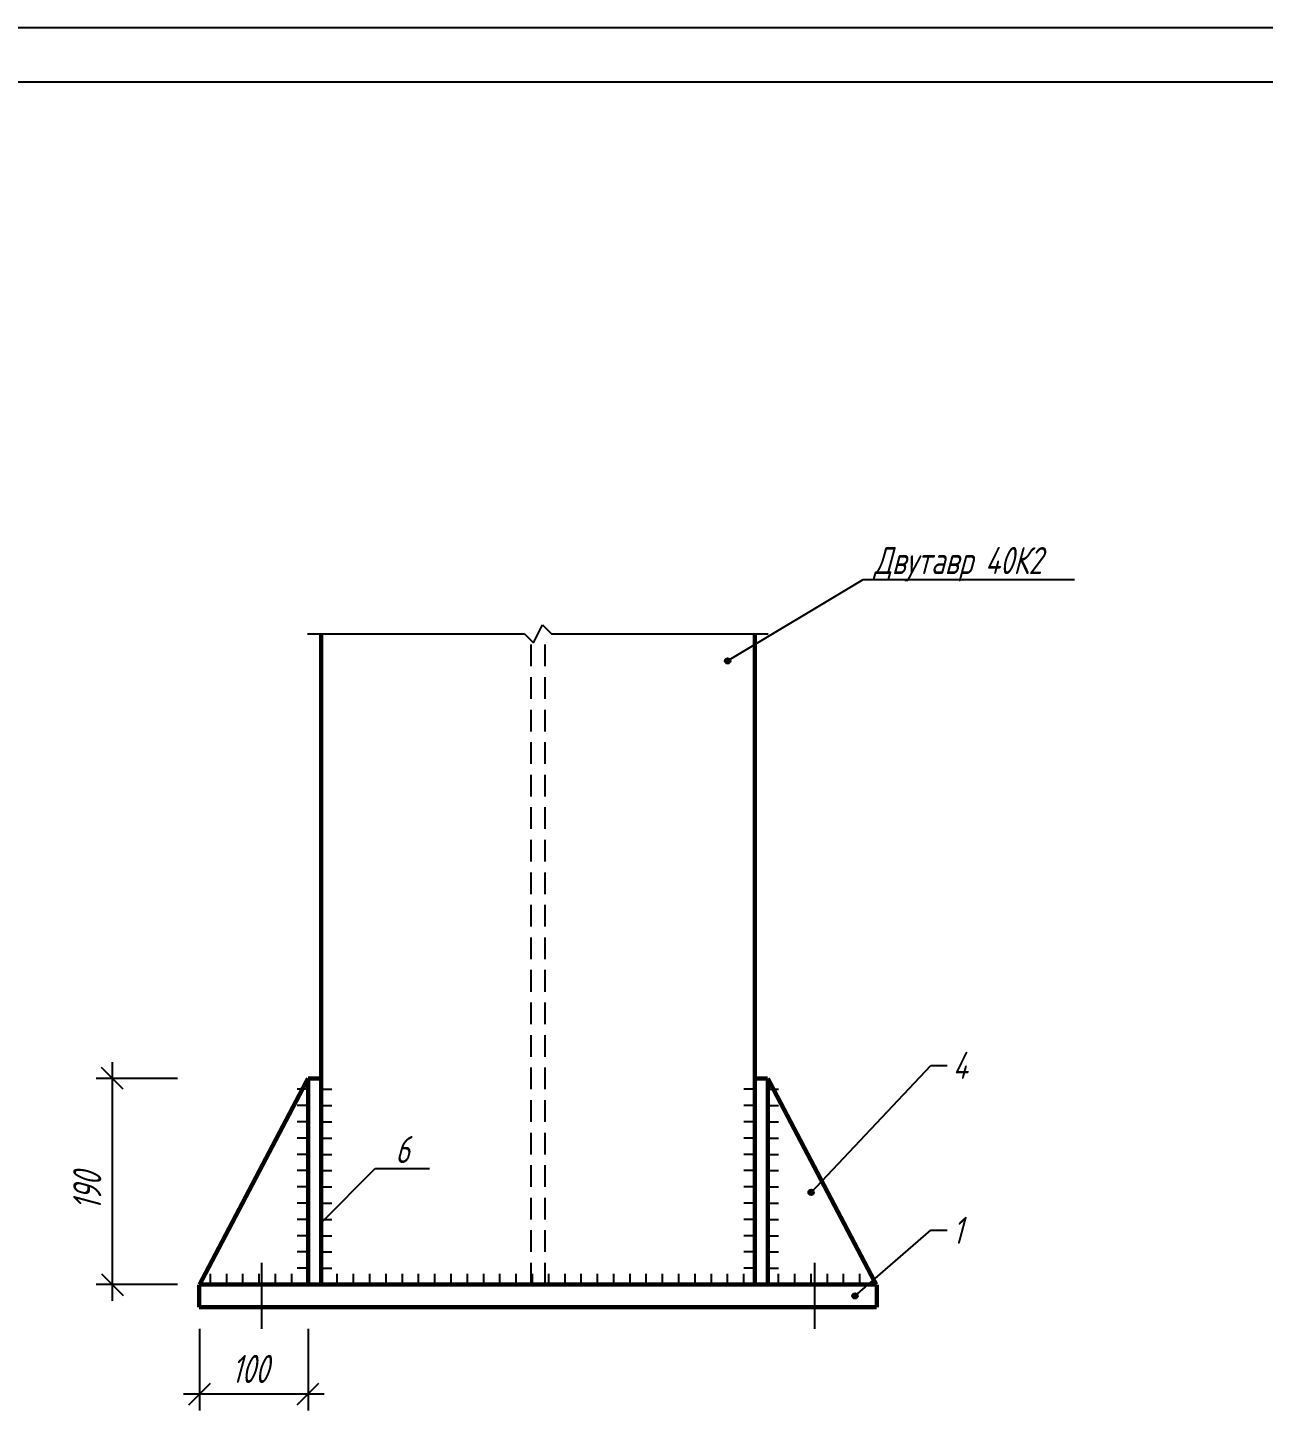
# Model space of a CAD drawing. Extents: x 0 to 420, y 0 to 297.
# Drawn here: x 192.1 to 306, y 169.5 to 297 of the extents above; entities that cross this region are included whole.
import ezdxf
from ezdxf.enums import TextEntityAlignment as Align

# ---------------------------------------------------------------- set-up
doc = ezdxf.new("R2010")
doc.units = 0
doc.header["$MEASUREMENT"] = 0
doc.linetypes.add('DASHED', pattern=[3, 2, -1])
doc.layers.get('DEFPOINTS').update_dxf_attribs({"linetype": 'CONTINUOUS'})
for name, color, linetype in [('ВЫНОСКИ', 7, 'CONTINUOUS'), ('РАЗМЕРЫ', 7, 'CONTINUOUS'), ('ШТАМП_РАМКА', 7, 'CONTINUOUS')]:
    doc.layers.add(name, color=color, linetype=linetype)
doc.styles.add('SCADOFFICE', font='RomanS', dxfattribs={"width": 0.7, "oblique": 15, "height": 2.5})
doc.dimstyles.new('SCADOFFICE_DIM', dxfattribs={"dimtxt": 2.5, "dimasz": 2, "dimexe": 1.5, "dimexo": 2, "dimgap": 1, "dimtad": 1, "dimdec": 4, "dimlfac": 10, "dimdsep": 46, "dimtxsty": 'SCADOFFICE', "dimblk": 'OBLIQUE', "dimsah": 1, "dimcen": 2.5, "dimdle": 1.5, "dimclrd": 256, "dimclre": 256, "dimclrt": 256, "dimadec": 0, "dimazin": 0, "dimtfac": 1, "dimtdec": 4, "dimtmove": 2, "dimatfit": 3, "dimldrblk": 'OBLIQUE', "dimfxl": 1, "dimtolj": 1, "dimarcsym": 0})

# ---------------------------------------------------------------- blocks, each defined once
blk = doc.blocks.new('*U19')
at = {"layer": 'ВЫНОСКИ'}
for points in [[(256.39, 238.52), (256.37, 238.67), (256.39, 238.72)], [(256.37, 238.57), (256.37, 238.62), (256.37, 238.67)], [(256.37, 238.57), (256.37, 238.67), (256.39, 238.52)], [(256.41, 238.48), (256.39, 238.72), (256.41, 238.76)], [(256.39, 238.52), (256.39, 238.72), (256.41, 238.48)], [(256.44, 238.44), (256.41, 238.76), (256.44, 238.8)], [(256.41, 238.48), (256.41, 238.76), (256.44, 238.44)], [(256.48, 238.41), (256.44, 238.8), (256.48, 238.83)], [(256.44, 238.44), (256.44, 238.8), (256.48, 238.41)], [(256.52, 238.39), (256.48, 238.83), (256.52, 238.85)], [(256.48, 238.41), (256.48, 238.83), (256.52, 238.39)], [(256.57, 238.37), (256.52, 238.85), (256.57, 238.87)], [(256.52, 238.39), (256.52, 238.85), (256.57, 238.37)], [(256.57, 238.37), (256.57, 238.87), (256.62, 238.37)], [(256.62, 238.37), (256.57, 238.87), (256.62, 238.87)]]:
    blk.add_solid(points, dxfattribs=at)
at = {"layer": 'ВЫНОСКИ', "extrusion": (0, 0, -1)}
for points in [[(-256.62, 238.37), (-256.62, 238.87), (-256.67, 238.37)], [(-256.67, 238.37), (-256.62, 238.87), (-256.67, 238.87)], [(-256.67, 238.37), (-256.67, 238.87), (-256.72, 238.39)], [(-256.72, 238.39), (-256.67, 238.87), (-256.72, 238.85)], [(-256.72, 238.39), (-256.72, 238.85), (-256.76, 238.41)], [(-256.76, 238.41), (-256.72, 238.85), (-256.76, 238.83)], [(-256.76, 238.41), (-256.76, 238.83), (-256.8, 238.44)], [(-256.8, 238.44), (-256.76, 238.83), (-256.8, 238.8)], [(-256.8, 238.44), (-256.8, 238.8), (-256.83, 238.48)], [(-256.83, 238.48), (-256.8, 238.8), (-256.83, 238.76)], [(-256.83, 238.48), (-256.83, 238.76), (-256.85, 238.52)], [(-256.85, 238.52), (-256.83, 238.76), (-256.85, 238.72)], [(-256.85, 238.52), (-256.85, 238.72), (-256.87, 238.57)], [(-256.87, 238.57), (-256.85, 238.72), (-256.87, 238.67)], [(-256.87, 238.57), (-256.87, 238.67), (-256.87, 238.62)]]:
    blk.add_solid(points, dxfattribs=at)
blk = doc.blocks.new('*U20')
at = {"layer": 'ВЫНОСКИ'}
for points in [[(268.14, 179.97), (268.12, 180.12), (268.14, 180.17)], [(268.12, 180.02), (268.12, 180.07), (268.12, 180.12)], [(268.12, 180.02), (268.12, 180.12), (268.14, 179.97)], [(268.16, 179.93), (268.14, 180.17), (268.16, 180.21)], [(268.14, 179.97), (268.14, 180.17), (268.16, 179.93)], [(268.19, 179.89), (268.16, 180.21), (268.19, 180.25)], [(268.16, 179.93), (268.16, 180.21), (268.19, 179.89)], [(268.23, 179.86), (268.19, 180.25), (268.23, 180.28)], [(268.19, 179.89), (268.19, 180.25), (268.23, 179.86)], [(268.27, 179.84), (268.23, 180.28), (268.27, 180.3)], [(268.23, 179.86), (268.23, 180.28), (268.27, 179.84)], [(268.32, 179.82), (268.27, 180.3), (268.32, 180.32)], [(268.27, 179.84), (268.27, 180.3), (268.32, 179.82)], [(268.32, 179.82), (268.32, 180.32), (268.37, 179.82)], [(268.37, 179.82), (268.32, 180.32), (268.37, 180.32)]]:
    blk.add_solid(points, dxfattribs=at)
at = {"layer": 'ВЫНОСКИ', "extrusion": (0, 0, -1)}
for points in [[(-268.37, 179.82), (-268.37, 180.32), (-268.42, 179.82)], [(-268.42, 179.82), (-268.37, 180.32), (-268.42, 180.32)], [(-268.42, 179.82), (-268.42, 180.32), (-268.47, 179.84)], [(-268.47, 179.84), (-268.42, 180.32), (-268.47, 180.3)], [(-268.47, 179.84), (-268.47, 180.3), (-268.51, 179.86)], [(-268.51, 179.86), (-268.47, 180.3), (-268.51, 180.28)], [(-268.51, 179.86), (-268.51, 180.28), (-268.55, 179.89)], [(-268.55, 179.89), (-268.51, 180.28), (-268.55, 180.25)], [(-268.55, 179.89), (-268.55, 180.25), (-268.58, 179.93)], [(-268.58, 179.93), (-268.55, 180.25), (-268.58, 180.21)], [(-268.58, 179.93), (-268.58, 180.21), (-268.6, 179.97)], [(-268.6, 179.97), (-268.58, 180.21), (-268.6, 180.17)], [(-268.6, 179.97), (-268.6, 180.17), (-268.62, 180.02)], [(-268.62, 180.02), (-268.6, 180.17), (-268.62, 180.12)], [(-268.62, 180.02), (-268.62, 180.12), (-268.62, 180.07)]]:
    blk.add_solid(points, dxfattribs=at)
blk = doc.blocks.new('*U21')
at = {"layer": 'ВЫНОСКИ'}
for points in [[(264.09, 189.52), (264.07, 189.67), (264.09, 189.72)], [(264.07, 189.57), (264.07, 189.62), (264.07, 189.67)], [(264.07, 189.57), (264.07, 189.67), (264.09, 189.52)], [(264.11, 189.48), (264.09, 189.72), (264.11, 189.76)], [(264.09, 189.52), (264.09, 189.72), (264.11, 189.48)], [(264.14, 189.44), (264.11, 189.76), (264.14, 189.8)], [(264.11, 189.48), (264.11, 189.76), (264.14, 189.44)], [(264.18, 189.41), (264.14, 189.8), (264.18, 189.83)], [(264.14, 189.44), (264.14, 189.8), (264.18, 189.41)], [(264.22, 189.39), (264.18, 189.83), (264.22, 189.85)], [(264.18, 189.41), (264.18, 189.83), (264.22, 189.39)], [(264.27, 189.37), (264.22, 189.85), (264.27, 189.87)], [(264.22, 189.39), (264.22, 189.85), (264.27, 189.37)], [(264.27, 189.37), (264.27, 189.87), (264.32, 189.37)], [(264.32, 189.37), (264.27, 189.87), (264.32, 189.87)]]:
    blk.add_solid(points, dxfattribs=at)
at = {"layer": 'ВЫНОСКИ', "extrusion": (0, 0, -1)}
for points in [[(-264.32, 189.37), (-264.32, 189.87), (-264.37, 189.37)], [(-264.37, 189.37), (-264.32, 189.87), (-264.37, 189.87)], [(-264.37, 189.37), (-264.37, 189.87), (-264.42, 189.39)], [(-264.42, 189.39), (-264.37, 189.87), (-264.42, 189.85)], [(-264.42, 189.39), (-264.42, 189.85), (-264.46, 189.41)], [(-264.46, 189.41), (-264.42, 189.85), (-264.46, 189.83)], [(-264.46, 189.41), (-264.46, 189.83), (-264.5, 189.44)], [(-264.5, 189.44), (-264.46, 189.83), (-264.5, 189.8)], [(-264.5, 189.44), (-264.5, 189.8), (-264.53, 189.48)], [(-264.53, 189.48), (-264.5, 189.8), (-264.53, 189.76)], [(-264.53, 189.48), (-264.53, 189.76), (-264.55, 189.52)], [(-264.55, 189.52), (-264.53, 189.76), (-264.55, 189.72)], [(-264.55, 189.52), (-264.55, 189.72), (-264.57, 189.57)], [(-264.57, 189.57), (-264.55, 189.72), (-264.57, 189.67)], [(-264.57, 189.57), (-264.57, 189.67), (-264.57, 189.62)]]:
    blk.add_solid(points, dxfattribs=at)
blk = doc.blocks.new('_OBLIQUE')
at = {"layer": 'РАЗМЕРЫ', "color": 0, "linetype": 'ByBlock'}
blk.add_line((-0.5, -0.5), (0.5, 0.5), dxfattribs=at)
blk = doc.blocks.new('*D4')
at = {"layer": 'DEFPOINTS', "color": 0}
for p in [(207.87, 200.12), (199.87, 181.12), (207.87, 181.12)]:
    blk.add_point(p, dxfattribs=at)
at = {"layer": 'РАЗМЕРЫ'}
for p, q in [((199.87, 201.62), (199.87, 179.62)), ((205.87, 200.12), (198.37, 200.12)), ((205.87, 181.12), (198.37, 181.12))]:
    blk.add_line(p, q, dxfattribs=at)
at = {"layer": 'РАЗМЕРЫ', "xscale": 2, "yscale": 2, "zscale": 2}
for p, rotation in [((199.87, 200.12), 90), ((199.87, 181.12), 270)]:
    blk.add_blockref('_OBLIQUE', p, dxfattribs=dict(at, rotation=rotation))
at = {"layer": 'РАЗМЕРЫ', "style": 'SCADOFFICE', "oblique": 15, "width": 0.676148}
blk.add_text('190', height=2.58819, rotation=90, dxfattribs=at).set_placement((198.8475, 187.9635))
blk = doc.blocks.new('*D5')
at = {"layer": 'DEFPOINTS', "color": 0}
for p in [(207.92, 179.02), (217.92, 179.02), (207.92, 171.02)]:
    blk.add_point(p, dxfattribs=at)
at = {"layer": 'РАЗМЕРЫ'}
for p, q in [((207.92, 177.02), (207.92, 169.52)), ((217.92, 177.02), (217.92, 169.52)), ((219.42, 171.02), (206.42, 171.02))]:
    blk.add_line(p, q, dxfattribs=at)
at = {"layer": 'РАЗМЕРЫ', "xscale": 2, "yscale": 2, "zscale": 2}
for p in [(207.92, 171.02), (217.92, 171.02)]:
    blk.add_blockref('_OBLIQUE', p, dxfattribs=at)
at = {"layer": 'РАЗМЕРЫ', "style": 'SCADOFFICE', "oblique": 15, "width": 0.676148}
blk.add_text('100', height=2.58819, dxfattribs=at).set_placement((210.8635, 172.0425))

msp = doc.modelspace()

# ---------------------------------------------------------------- linework, layer by layer
at = {"layer": 'ВЫНОСКИ', "linetype": 'Continuous'}
for p, q in [((256.62, 238.62), (269.12, 246.12)), ((269.12, 246.12), (288.62, 246.12)), ((264.32, 189.62), (275.37, 201.32)), ((275.37, 201.32), (276.87, 201.32)), ((217.92, 199.12), (216.92, 199.12)), ((219.12, 199.12), (220.12, 199.12)), ((259.12, 199.12), (258.12, 199.12)), ((260.32, 199.12), (261.32, 199.12)), ((217.92, 197.62), (216.92, 197.62)), ((219.12, 197.62), (220.12, 197.62)), ((259.12, 197.62), (258.12, 197.62)), ((260.32, 197.62), (261.32, 197.62)), ((217.92, 196.12), (216.92, 196.12)), ((219.12, 196.12), (220.12, 196.12)), ((259.12, 196.12), (258.12, 196.12)), ((260.32, 196.12), (261.32, 196.12)), ((217.92, 194.62), (216.92, 194.62)), ((219.12, 194.62), (220.12, 194.62)), ((259.12, 194.62), (258.12, 194.62)), ((260.32, 194.62), (261.32, 194.62)), ((217.92, 193.12), (216.92, 193.12)), ((219.12, 193.12), (220.12, 193.12)), ((259.12, 193.12), (258.12, 193.12)), ((260.32, 193.12), (261.32, 193.12)), ((217.92, 191.62), (216.92, 191.62)), ((219.12, 186.82), (224.12, 191.82)), ((219.12, 191.62), (220.12, 191.62)), ((224.12, 191.82), (229.12, 191.82)), ((259.12, 191.62), (258.12, 191.62)), ((260.32, 191.62), (261.32, 191.62)), ((217.92, 190.12), (216.92, 190.12)), ((219.12, 190.12), (220.12, 190.12)), ((259.12, 190.12), (258.12, 190.12)), ((260.32, 190.12), (261.32, 190.12)), ((217.92, 188.62), (216.92, 188.62)), ((219.12, 188.62), (220.12, 188.62)), ((259.12, 188.62), (258.12, 188.62)), ((260.32, 188.62), (261.32, 188.62)), ((217.92, 187.12), (216.92, 187.12)), ((219.12, 187.12), (220.12, 187.12)), ((259.12, 187.12), (258.12, 187.12)), ((260.32, 187.12), (261.32, 187.12)), ((217.92, 185.62), (216.92, 185.62)), ((219.12, 185.62), (220.12, 185.62)), ((259.12, 185.62), (258.12, 185.62)), ((260.32, 185.62), (261.32, 185.62)), ((268.37, 180.07), (275.37, 186.12)), ((275.37, 186.12), (276.87, 186.12)), ((217.92, 184.12), (216.92, 184.12)), ((219.12, 184.12), (220.12, 184.12)), ((259.12, 184.12), (258.12, 184.12)), ((260.32, 184.12), (261.32, 184.12)), ((213.62, 183.12), (213.62, 177.02)), ((217.92, 182.62), (216.92, 182.62)), ((219.12, 182.62), (220.12, 182.62)), ((259.12, 182.62), (258.12, 182.62)), ((260.32, 182.62), (261.32, 182.62)), ((264.62, 183.12), (264.62, 177.02)), ((208.92, 181.12), (208.92, 182.12)), ((210.42, 181.12), (210.42, 182.12)), ((211.92, 181.12), (211.92, 182.12)), ((213.42, 181.12), (213.42, 182.12)), ((214.92, 181.12), (214.92, 182.12)), ((216.42, 181.12), (216.42, 182.12)), ((220.62, 181.12), (220.62, 182.12)), ((222.12, 181.12), (222.12, 182.12)), ((223.62, 181.12), (223.62, 182.12)), ((225.12, 181.12), (225.12, 182.12)), ((226.62, 181.12), (226.62, 182.12)), ((228.12, 181.12), (228.12, 182.12)), ((229.62, 181.12), (229.62, 182.12)), ((231.12, 181.12), (231.12, 182.12)), ((232.62, 181.12), (232.62, 182.12)), ((234.12, 181.12), (234.12, 182.12)), ((235.62, 181.12), (235.62, 182.12)), ((237.12, 181.12), (237.12, 182.12)), ((238.62, 181.12), (238.62, 182.12)), ((240.12, 181.12), (240.12, 182.12)), ((241.62, 181.12), (241.62, 182.12)), ((243.12, 181.12), (243.12, 182.12)), ((244.62, 181.12), (244.62, 182.12)), ((246.12, 181.12), (246.12, 182.12)), ((247.62, 181.12), (247.62, 182.12)), ((249.12, 181.12), (249.12, 182.12)), ((250.62, 181.12), (250.62, 182.12)), ((252.12, 181.12), (252.12, 182.12)), ((253.62, 181.12), (253.62, 182.12)), ((255.12, 181.12), (255.12, 182.12)), ((256.62, 181.12), (256.62, 182.12)), ((258.12, 181.12), (258.12, 182.12)), ((261.32, 181.12), (261.32, 182.12)), ((262.82, 181.12), (262.82, 182.12)), ((264.32, 181.12), (264.32, 182.12)), ((265.82, 181.12), (265.82, 182.12)), ((267.32, 181.12), (267.32, 182.12)), ((268.82, 181.12), (268.82, 182.12))]:
    msp.add_line(p, q, dxfattribs=at)
for centre in [(256.62, 238.62), (264.32, 189.62), (268.37, 180.07)]:
    msp.add_circle(centre, 0.25, dxfattribs=at)
at = {"layer": 'РАЗМЕРЫ', "linetype": 'Continuous'}
for p, q in [((217.87, 241.12), (237.87, 241.12)), ((237.87, 241.12), (238.703333, 240.286667)), ((238.703333, 240.286667), (239.536667, 241.953333)), ((239.536667, 241.953333), (240.37, 241.12)), ((240.37, 241.12), (260.37, 241.12))]:
    msp.add_line(p, q, dxfattribs=at)
at = {"layer": 'РАЗМЕРЫ', "linetype": 'DASHED'}
for p, q in [((238.47, 240.12), (238.47, 181.12)), ((239.77, 240.12), (239.77, 181.12))]:
    msp.add_line(p, q, dxfattribs=at)
at = {"layer": 'РАЗМЕРЫ', "linetype": 'Continuous', "const_width": 0.4}
for points in [[(219.12, 181.12), (219.12, 241.12)], [(259.12, 181.12), (259.12, 241.12)], [(207.92, 181.12), (217.92, 200.12)], [(217.92, 200.12), (219.12, 200.12)], [(217.92, 181.12), (217.92, 200.12)], [(219.12, 200.12), (219.12, 181.12)], [(259.12, 200.12), (260.32, 200.12)], [(259.12, 181.12), (259.12, 200.12)], [(260.32, 200.12), (260.32, 181.12)], [(260.32, 200.12), (270.32, 181.12)], [(207.87, 181.12), (270.37, 181.12)], [(207.87, 179.02), (207.87, 181.12)], [(219.12, 181.12), (217.92, 181.12)], [(260.32, 181.12), (259.12, 181.12)], [(270.37, 181.12), (270.37, 179.02)], [(270.37, 179.02), (207.87, 179.02)]]:
    msp.add_lwpolyline(points, dxfattribs=at)
at = {"layer": 'ШТАМП_РАМКА', "linetype": 'Continuous'}
for p, q in [((0, 297), (420, 297)), ((20, 292), (415, 292))]:
    msp.add_line(p, q, dxfattribs=at)

# ---------------------------------------------------------------- block references
at = {"layer": 'ВЫНОСКИ'}
for name in ['*U19', '*U21', '*U20']:
    msp.add_blockref(name, (0, 0), dxfattribs=at)

# ---------------------------------------------------------------- texts
at = {"layer": 'ВЫНОСКИ', "style": 'SCADOFFICE', "oblique": 15, "width": 0.7}
for s, p in [('Двутавр 40К2', (270.12, 246.62)), ('4', (277.37, 200.07)), ('1', (277.37, 184.87))]:
    msp.add_text(s, height=2.5, dxfattribs=at).set_placement(p)
msp.add_text('6', height=2.5, dxfattribs=at).set_placement((226.62, 192.32), align=Align.CENTER)

# ---------------------------------------------------------------- dimensions: what is measured, and where the dimension line sits
at = {"layer": 'РАЗМЕРЫ'}
dim = msp.add_linear_dim(base=(199.87, 181.12), p1=(207.87, 200.12), p2=(207.87, 181.12), angle=90, dimstyle='SCADOFFICE_DIM', dxfattribs=at)
dim.commit()
dim.dimension.update_dxf_attribs({"geometry": '*D4', "text_midpoint": (199.87, 190.62)})
dim = msp.add_linear_dim(base=(207.92, 171.02), p1=(217.92, 179.02), p2=(207.92, 179.02), dimstyle='SCADOFFICE_DIM', dxfattribs=at)
dim.commit()
dim.dimension.update_dxf_attribs({"geometry": '*D5', "text_midpoint": (213.52, 171.02)})

doc.saveas('drawing.dxf')
